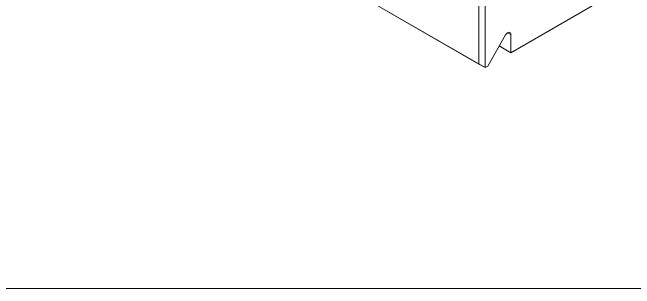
# Model space of a CAD drawing. Header units: inches. Extents: x 0.1 to 10.9, y 0 to 8.5.
# Drawn here: x 9.516 to 10.23, y 1.387 to 1.704 of the extents above; entities that cross this region are included whole.
import ezdxf

# ---------------------------------------------------------------- set-up
doc = ezdxf.new("R2010")
doc.units = ezdxf.units.IN
doc.header["$MEASUREMENT"] = 0

msp = doc.modelspace()

# ---------------------------------------------------------------- linework, layer by layer
at = {"color": 7, "linetype": 'Continuous', "lineweight": 18}
for p, q in [((7.9703, 2.8459), (10.05114, 1.64466)), ((10.05821, 1.64057), (7.9703, 2.8459)), ((10.05821, 1.76306), (10.05821, 1.64057)), ((10.05114, 1.64466), (10.05114, 1.75897)), ((10.22862, 1.73895), (10.08791, 1.65772)), ((10.08187, 1.67798), (10.06131, 1.64236)), ((10.08791, 1.67858), (10.08437, 1.68062)), ((10.08791, 1.65772), (10.08791, 1.67858)), ((10.08791, 1.65772), (10.07461, 1.6654)), ((10.05114, 1.64466), (10.05821, 1.64057)), ((10.06131, 1.64236), (10.05821, 1.64057)), ((8.49381, 1.38738), (10.94446, 1.38738))]:
    msp.add_line(p, q, dxfattribs=at)
at = {"color": 7, "linetype": 'Continuous', "lineweight": 18, "flags": 128}
msp.add_lwpolyline([(10.08791, 1.67858), (10.08776, 1.67968), (10.08731, 1.6805), (10.08662, 1.68099), (10.08573, 1.68109), (10.08472, 1.6808), (10.08368, 1.68014), (10.08271, 1.67918), (10.08187, 1.67798)], dxfattribs=at)

doc.saveas('drawing.dxf')
